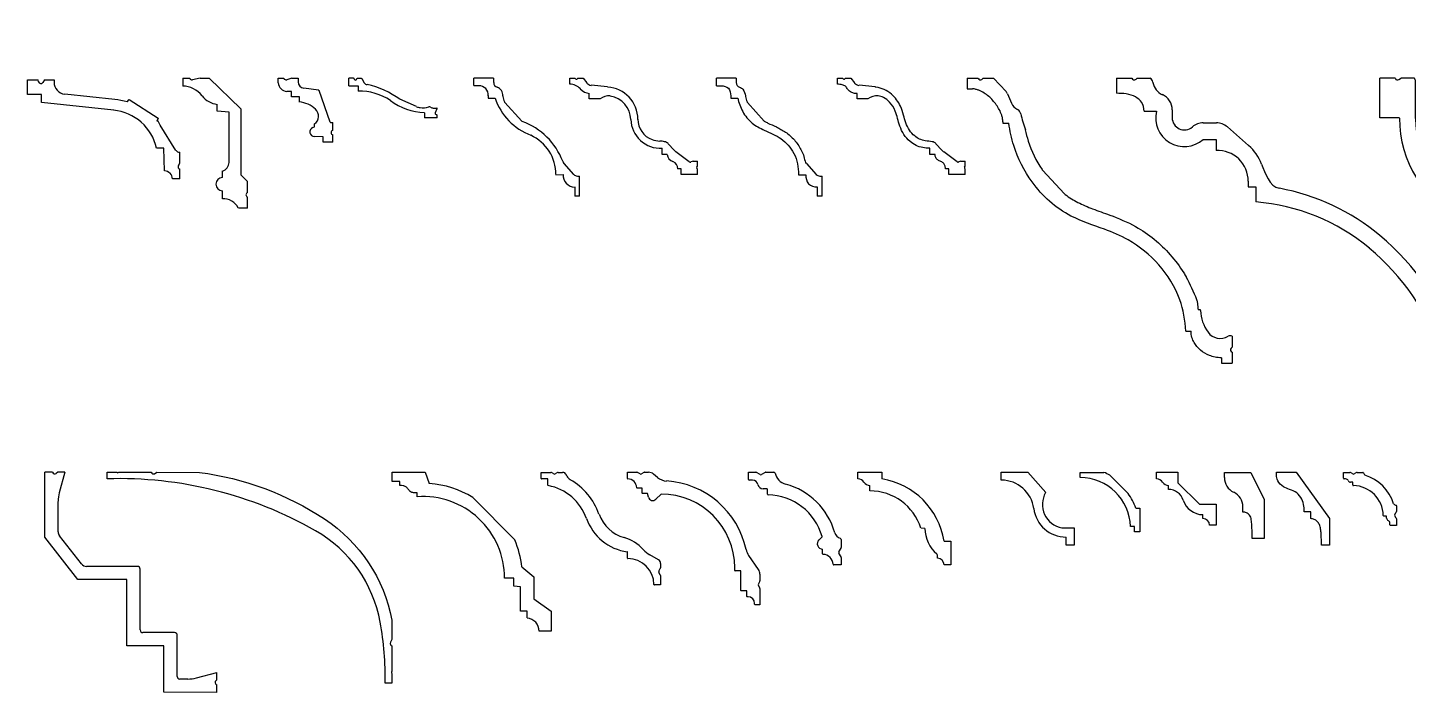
# Model space of a CAD drawing. Header units: millimetres. Extents: x 278 to 2271, y 377 to 1565.
# Drawn here: x 278 to 1320, y 1063 to 1565 of the extents above; entities that cross this region are included whole.
import ezdxf

# ---------------------------------------------------------------- set-up
doc = ezdxf.new("R2010")
doc.units = ezdxf.units.MM
doc.layers.add('cornice', color=7, linetype='Continuous', lineweight=20)

# ---------------------------------------------------------------- blocks, each defined once
blk = doc.blocks.new('C300')
at = {"layer": 'cornice', "color": 7, "linetype": 'Continuous', "lineweight": 30}
for p, q in [((244431.8, -20293.2), (244431.9, -20244.2)), ((244437.7, -20244.2), (244431.9, -20244.2)), ((244441.7, -20244.2), (244440.5, -20245.2)), ((244446.9, -20244.2), (244441.7, -20244.2)), ((244446.9, -20244.2), (244442.7, -20259.7)), ((244441.8, -20289.1), (244441.9, -20266.2)), ((244456.8, -20325.3), (244431.8, -20293.2)), ((244459.4, -20313.3), (244442.9, -20292.2)), ((244501.8, -20315.3), (244463.4, -20315.3)), ((244503.8, -20363.3), (244503.8, -20317.3)), ((244493.8, -20325.3), (244456.8, -20325.3)), ((244493.7, -20375.3), (244493.8, -20325.3)), ((244521.7, -20375.3), (244493.7, -20375.3)), ((244529.8, -20365.3), (244505.8, -20365.3)), ((244521.7, -20410.3), (244521.7, -20375.3)), ((244531.7, -20398.3), (244531.8, -20367.3)), ((244546.2, -20399.5), (244561.7, -20395.4)), ((244561.7, -20401), (244561.7, -20395.4)), ((244539.8, -20400.3), (244533.7, -20400.3)), ((244561.7, -20401), (244561.1, -20401.5)), ((244561.7, -20410.4), (244561.7, -20404.6)), ((244561.7, -20410.4), (244521.7, -20410.3))]:
    blk.add_line(p, q, dxfattribs=at)
for centre, radius, start, end in [((244439.4, -20243.7), 1.8, 196.062, 306.5), ((244466.9, -20266.2), 25, 164.9343, 179.9343), ((244446.8, -20289.1), 5, 179.9343, 218), ((244463.4, -20310.3), 5, 218, 269.9343), ((244501.8, -20317.3), 2, 359.9343, 89.9343), ((244505.8, -20363.3), 2, 179.9343, 269.9343), ((244529.8, -20367.3), 2, 359.9343, 89.9343), ((244533.7, -20398.3), 2, 179.9343, 269.9343), ((244539.8, -20375.3), 25, 269.9343, 284.9343), ((244562.2, -20402.9), 1.8, 129.5, 253.8067)]:
    blk.add_arc(centre, radius, start, end, dxfattribs=at)
blk = doc.blocks.new('C321')
at = {"layer": 'cornice', "color": 7, "linetype": 'Continuous', "lineweight": 30}
for p, q in [((244683.9, -20278), (244683.9, -20284)), ((244683.9, -20278), (244689.2, -20278)), ((244697.2, -20278), (244691.3, -20279.3)), ((244697.2, -20278), (244703.9, -20278)), ((244703.9, -20278), (244727.9, -20301)), ((244709.9, -20302.8), (244709.9, -20297.8)), ((244727.9, -20301), (244727.9, -20351)), ((244718.9, -20303.5), (244709.9, -20302.8)), ((244718.9, -20341.5), (244718.9, -20303.5)), ((244713.9, -20353), (244713.9, -20348)), ((244727.9, -20351), (244732.9, -20356)), ((244713.9, -20369), (244713.9, -20363)), ((244732.9, -20364.3), (244732.9, -20356)), ((244732.9, -20376), (244732.9, -20367.8)), ((244732.9, -20376), (244725.9, -20376))]:
    blk.add_line(p, q, dxfattribs=at)
for centre, radius, start, end in [((244690.9, -20277.5), 1.8, 196.1276, 282), ((244684, -20302.1), 18.1, 36.6687, 90.3098), ((244712.4, -20280), 17.9, 219.13, 262.0284), ((244712, -20341.4), 6.94, 286.2358, 358.6271), ((244713.9, -20358), 5, 90, 270), ((244733.4, -20366), 1.8, 106.1276, 253.8724), ((244714.7, -20381.4), 12.4, 25.7259, 93.7612)]:
    blk.add_arc(centre, radius, start, end, dxfattribs=at)
blk = doc.blocks.new('C322')
at = {"layer": 'cornice', "color": 7, "linetype": 'Continuous', "lineweight": 30}
for p, q in [((244773.5, -20297.6), (244773.5, -20294.1)), ((244773.5, -20294.1), (244777.7, -20294.1)), ((244783.9, -20294.1), (244780, -20295.4)), ((244783.9, -20294.1), (244788.5, -20294.1)), ((244788.5, -20294.1), (244788.5, -20296.7)), ((244803.9, -20303), (244792.8, -20301.7)), ((244783.5, -20304.1), (244780, -20304.1)), ((244783.5, -20308.1), (244783.5, -20304.1)), ((244789.5, -20308.1), (244783.5, -20308.1)), ((244789.5, -20312.1), (244789.5, -20308.1)), ((244812.7, -20327.2), (244804.3, -20303.4)), ((244799.7, -20331.3), (244801, -20330.9)), ((244801, -20330.9), (244801, -20328.6)), ((244813.2, -20327.6), (244814.7, -20327.6)), ((244814.7, -20333.4), (244814.5, -20333.5)), ((244814.7, -20333.4), (244814.7, -20327.6)), ((244807.4, -20338.3), (244800.9, -20338.1)), ((244807.4, -20342.3), (244807.4, -20338.3)), ((244814.7, -20342.3), (244807.4, -20342.3)), ((244814.7, -20342.3), (244814.7, -20336.8))]:
    blk.add_line(p, q, dxfattribs=at)
for centre, radius, start, end in [((244780.7, -20296.8), 7.3, 185.9711, 264.0289), ((244779.5, -20293.6), 1.8, 194.5366, 288), ((244793.5, -20296.7), 5, 180, 262.8435), ((244787.1, -20333.9), 22, 48.2714, 83.7799), ((244803.8, -20303.5), 0.5, 19.54, 82.8435), ((244797, -20322.8), 7.02, 304.0684, 48.222), ((244800.9, -20334.6), 3.5, 111.04, 268.5), ((244813.2, -20327.1), 0.5, 199.54, 269.54), ((244815.2, -20335.1), 1.8, 113, 253.8724)]:
    blk.add_arc(centre, radius, start, end, dxfattribs=at)
blk = doc.blocks.new('C331')
at = {"layer": 'cornice', "color": 7, "linetype": 'Continuous', "lineweight": 30}
for p, q in [((244840, -20298.2), (244840, -20292.4)), ((244843.6, -20292.4), (244840, -20292.4)), ((244840, -20298.2), (244847, -20298.2)), ((244844.1, -20292.8), (244844.2, -20293.2)), ((244845.9, -20293.3), (244846.1, -20292.7)), ((244849.3, -20292.5), (244846.6, -20292.5)), ((244847, -20298.2), (244847, -20302.2)), ((244849.8, -20292.7), (244851.5, -20295.8)), ((244891.1, -20313.8), (244878.6, -20308.2)), ((244897.2, -20318.4), (244897.2, -20322.4)), ((244906.6, -20322.4), (244897.2, -20322.4)), ((244901.7, -20314.2), (244902.7, -20314.7)), ((244903.7, -20314.9), (244906.5, -20314.9)), ((244906.5, -20315.5), (244905.2, -20318.6)), ((244905.8, -20319.8), (244906.2, -20319.9)), ((244906.6, -20315.1), (244906.6, -20315)), ((244906.6, -20322.4), (244906.6, -20320.4))]:
    blk.add_line(p, q, dxfattribs=at)
for centre, radius, start, end in [((244843.6, -20292.9), 0.5, 14.8006, 89.8006), ((244845, -20292.9), 0.9, 194.8006, 334.5), ((244846.6, -20293), 0.5, 89.8006, 154.5), ((244848.4, -20343.4), 41.2, 55.9516, 91.8853), ((244849.3, -20293), 0.5, 29.8006, 89.8006), ((244853.7, -20294.6), 2.5, 209.8006, 273.675), ((244838.4, -20364.5), 69.1, 54.4432, 77.0916), ((244899.2, -20271.7), 46.7, 233.4669, 267.5037), ((244894, -20307.5), 7, 245.7356, 268.8094), ((244896.1, -20299.3), 15.4, 261.491, 286.053), ((244900.7, -20316.5), 2.5, 66, 97.8934), ((244903.8, -20312.4), 2.5, 246, 269.8006), ((244906.1, -20318.9), 0.9, 157.5, 254.8006), ((244906.1, -20320.4), 0.5, 359.8006, 74.8006), ((244906.5, -20315), 0.125, 359.8006, 89.8006), ((244905.6, -20315.1), 1, 337.5, 359.8006)]:
    blk.add_arc(centre, radius, start, end, dxfattribs=at)
blk = doc.blocks.new('C333')
at = {"layer": 'cornice', "color": 7, "linetype": 'Continuous', "lineweight": 30}
for p, q in [((245008.9, -20267.9), (245008.9, -20262.3)), ((245023.9, -20262.3), (245008.9, -20262.3)), ((245008.9, -20267.9), (245012.7, -20267.9)), ((245023.9, -20262.3), (245023.9, -20265.5)), ((245019.8, -20275.4), (245019.8, -20277.3)), ((245019.8, -20277.3), (245025, -20277.3)), ((245045.1, -20294.6), (245032.4, -20280.5)), ((245076.9, -20326.7), (245084.3, -20334.9)), ((245070.8, -20335.1), (245076.4, -20335)), ((245087.1, -20336.2), (245088.8, -20336.2)), ((245088.8, -20351.2), (245088.8, -20336.2)), ((245085.1, -20344.4), (245085.1, -20351.2)), ((245088.8, -20351.2), (245085.1, -20351.2))]:
    blk.add_line(p, q, dxfattribs=at)
for centre, radius, start, end in [((245012.8, -20275), 7.03, 356.152, 90.9359), ((245027.7, -20265.5), 3.75, 180.0128, 252.1449), ((245024.1, -20275.4), 6.8, 357.7012, 68.8776), ((245068.1, -20262.9), 45.4, 198.4981, 249.2494), ((245034.6, -20275.3), 3.75, 185.3225, 193.7606), ((245043.4, -20274.5), 12.6, 187.6784, 206.0272), ((245033.5, -20279.5), 1.5, 200.1601, 222), ((245046.2, -20293.6), 1.5, 222, 242.9868), ((245028, -20343.3), 51.4, 20.8331, 70.0478), ((245038.5, -20334.7), 32.3, 359.3421, 65.3387), ((245079.7, -20324.2), 3.75, 192.4088, 222), ((245085.1, -20335.7), 8.71, 175.6122, 269.6415), ((245087.1, -20332.4), 3.75, 222, 270.0128)]:
    blk.add_arc(centre, radius, start, end, dxfattribs=at)
blk = doc.blocks.new('C334')
at = {"layer": 'cornice', "color": 7, "linetype": 'Continuous', "lineweight": 30}
for p, q in [((245094.4, -20266.3), (245094.4, -20261.8)), ((245094.4, -20261.8), (245098.5, -20261.8)), ((245100.3, -20261.8), (245100.1, -20262.2)), ((245100.3, -20261.8), (245104.4, -20261.8)), ((245104.4, -20261.8), (245107.3, -20265.4)), ((245122.8, -20268.4), (245110.6, -20267.1)), ((245109.1, -20277.4), (245109.1, -20273.4)), ((245117.4, -20277.4), (245109.1, -20277.4)), ((245173.2, -20316.2), (245168.6, -20311.2)), ((245164, -20319.4), (245164, -20314.7)), ((245168, -20319.4), (245164, -20319.4)), ((245184.6, -20325), (245174.5, -20317.3)), ((245178.5, -20330.2), (245175.8, -20330.2)), ((245178.5, -20334.5), (245178.5, -20330.2)), ((245185.9, -20325), (245185.8, -20325)), ((245187.5, -20324.5), (245190.8, -20324.5)), ((245190.3, -20329), (245190.8, -20328.2)), ((245190.8, -20328.2), (245190.8, -20324.5)), ((245190.8, -20334.5), (245190.8, -20330.3)), ((245190.8, -20334.5), (245178.5, -20334.5))]:
    blk.add_line(p, q, dxfattribs=at)
for centre, radius, start, end in [((245094.1, -20277.7), 11.4, 43.5179, 88.696), ((245099.4, -20261.6), 0.9, 196.045, 320), ((245110.8, -20261.8), 11.7, 223.6762, 261.7615), ((245111.1, -20262.2), 5, 219.9174, 263.9174), ((245121.2, -20293), 24.6, 0.3921, 86.108), ((245123.7, -20285.2), 10.1, 82.997, 129.0608), ((245121.8, -20293.6), 18.6, 1.8305, 80.3355), ((245162.9, -20292.2), 22.5, 181.8971, 272.8021), ((245162.3, -20292.7), 16.5, 180.3921, 249.3342), ((245162.4, -20292.5), 16.7, 249.3342, 269.7053), ((245162.2, -20323.2), 14, 74.6138, 89.7053), ((245164.9, -20314.6), 5, 42.9298, 78.7112), ((245173.9, -20319.1), 5.91, 183.4519, 253.0435), ((245180.5, -20309.4), 10, 222.9298, 232.9298), ((245170.5, -20329.8), 5.33, 355.3396, 70.8142), ((245185.2, -20324.2), 1, 232.9298, 302.9298), ((245187.5, -20327.5), 3, 89.9174, 122.9298), ((245191, -20329.5), 0.9, 146, 253.7897)]:
    blk.add_arc(centre, radius, start, end, dxfattribs=at)
blk = doc.blocks.new('С333')
at = {"layer": 'cornice', "color": 7, "linetype": 'Continuous', "lineweight": 30}
for p, q in [((245176.5, -20321.1), (245176.5, -20315.4)), ((245191.5, -20315.4), (245176.5, -20315.4)), ((245176.5, -20321.1), (245180.2, -20321.1)), ((245191.5, -20315.4), (245191.5, -20318.6)), ((245187.4, -20328.6), (245187.4, -20330.4)), ((245187.4, -20330.4), (245192.6, -20330.4)), ((245212.6, -20347.7), (245200, -20333.7)), ((245244.5, -20379.8), (245251.9, -20388.1)), ((245238.4, -20388.2), (245244, -20388.2)), ((245254.7, -20389.3), (245256.4, -20389.3)), ((245256.4, -20404.3), (245256.4, -20389.3)), ((245252.6, -20397.5), (245252.6, -20404.3)), ((245256.4, -20404.3), (245252.6, -20404.3))]:
    blk.add_line(p, q, dxfattribs=at)
for centre, radius, start, end in [((245195.2, -20318.6), 3.75, 180.0128, 252.1449), ((245202.2, -20328.4), 3.75, 185.3225, 193.7606), ((245201.1, -20332.7), 1.5, 200.1601, 222), ((245213.8, -20346.7), 1.5, 222, 242.9868), ((245247.2, -20377.3), 3.75, 192.4088, 222), ((245254.7, -20385.5), 3.75, 222, 270.0128)]:
    blk.add_arc(centre, radius, start, end, dxfattribs=at)
for points, start_tangent, end_tangent in [([(245180.2, -20321.1), (245185.6, -20323), (245187.4, -20328.6)], (1, 0.000223), (0.000223, -1)), ([(245194.1, -20322.2), (245196.5, -20323.7), (245198.4, -20328.8)], (0.951914, -0.306366), (0.092705, -0.995694)), ([(245192.6, -20330.4), (245196.4, -20340.5), (245203.5, -20349.2), (245212.7, -20354.6), (245225.3, -20361), (245235, -20372.1), (245238.4, -20388.2)], (0.23076, -0.973011), (-0.052164, -0.998639)), ([(245198.5, -20329.3), (245199.7, -20333.2)], (0.237865, -0.971298), (0.344645, -0.938733)), ([(245213.1, -20348.1), (245215.3, -20349.2), (245221.9, -20352.2), (245225.3, -20354), (245228.7, -20356.1), (245232.2, -20358.8), (245235.4, -20362), (245238.1, -20365.5), (245240.3, -20369.3), (245242.2, -20373.3), (245243.5, -20377.9), (245243.6, -20378.1)], (0.890902, -0.454196), (0.214885, -0.976639)), ([(245244, -20388.2), (245246.1, -20395.1), (245252.6, -20397.5)], (0.000223, -1), (1, 0.000223))]:
    blk.add_spline(points, degree=3, dxfattribs=dict(at, start_tangent=start_tangent, end_tangent=end_tangent))
blk = doc.blocks.new('С334')
at = {"layer": 'cornice', "color": 7, "linetype": 'Continuous', "lineweight": 30}
for p, q in [((245191, -20275), (245191, -20270.5)), ((245191, -20270.5), (245195.2, -20270.5)), ((245197, -20270.5), (245196.7, -20270.9)), ((245197, -20270.5), (245201, -20270.5)), ((245201, -20270.5), (245204, -20274.1)), ((245219.5, -20277.1), (245207.3, -20275.8)), ((245205.8, -20286.1), (245205.8, -20282.1)), ((245214, -20286.1), (245205.8, -20286.1)), ((245269.9, -20324.9), (245265.3, -20319.9)), ((245260.7, -20328.1), (245260.7, -20323.4)), ((245264.7, -20328.1), (245260.7, -20328.1)), ((245281.3, -20333.7), (245271.2, -20326)), ((245282.6, -20333.7), (245282.4, -20333.7)), ((245284.2, -20333.2), (245287.5, -20333.2)), ((245287.5, -20336.9), (245287.5, -20333.2)), ((245275.2, -20338.9), (245272.5, -20338.9)), ((245275.2, -20343.2), (245275.2, -20338.9)), ((245287.4, -20343.2), (245275.2, -20343.2)), ((245287, -20337.7), (245287.5, -20336.9)), ((245287.4, -20343.2), (245287.5, -20339))]:
    blk.add_line(p, q, dxfattribs=at)
for centre, radius, start, end in [((245196, -20270.3), 0.9, 196.045, 320), ((245207.8, -20270.9), 5, 219.9174, 263.9174), ((245261.6, -20323.3), 5, 42.9298, 78.7112), ((245277.2, -20318.1), 10, 222.9298, 232.9298), ((245281.9, -20332.9), 1, 232.9298, 302.9298), ((245284.2, -20336.2), 3, 89.9174, 122.9298), ((245287.7, -20338.2), 0.9, 146, 253.7897)]:
    blk.add_arc(centre, radius, start, end, dxfattribs=at)
for points, start_tangent, end_tangent in [([(245205.8, -20282.1), (245203.2, -20281.8), (245200.8, -20280.7), (245198.7, -20278.7), (245197, -20276.6), (245194.7, -20275.5), (245191, -20275)], (-0.999755, 0.022141), (-0.998176, 0.060374)), ([(245262.6, -20318.4), (245257.3, -20317.7), (245253, -20316.4), (245249.3, -20314.1), (245245.4, -20309.7), (245242.6, -20304.1), (245240.9, -20298.4), (245238.6, -20291.6), (245235.6, -20286.7), (245231.7, -20282.5), (245226.3, -20279.1), (245220.1, -20277.2), (245219.5, -20277.1)], (-0.98072, 0.195418), (-0.995217, 0.097685)), ([(245260.7, -20323.4), (245255.4, -20322.9), (245245.8, -20318.3), (245238.1, -20306.6), (245234.6, -20295.3), (245230.3, -20288.5), (245225.8, -20285.1), (245221.8, -20283.9), (245214, -20286.1)], (-0.999299, -0.037437), (-0.81164, -0.584158)), ([(245272.5, -20338.9), (245272.1, -20336.3), (245270.9, -20334.4), (245268.5, -20333.1), (245266.2, -20331.8), (245265.2, -20330.4), (245264.7, -20328.1)], (0.058196, 0.998305), (-0.008832, 0.999961))]:
    blk.add_spline(points, degree=3, dxfattribs=dict(at, start_tangent=start_tangent, end_tangent=end_tangent))
blk = doc.blocks.new('С335')
at = {"layer": 'cornice', "color": 7, "linetype": 'Continuous', "lineweight": 30}
for p, q in [((245297.2, -20264.1), (245297.2, -20272.1)), ((245297.2, -20264.1), (245305.4, -20264.1)), ((245308.4, -20265), (245309.3, -20264.1)), ((245309.3, -20264.1), (245317.2, -20264.1)), ((245326.6, -20274.2), (245317.2, -20264.1)), ((245297.2, -20272.1), (245301.2, -20272.1)), ((245327.7, -20276), (245330.6, -20282.9)), ((245324.2, -20297.1), (245324.2, -20298.1)), ((245324.2, -20298.1), (245328.7, -20298.1)), ((245370.8, -20351.4), (245354.2, -20333.6)), ((245472.9, -20438.9), (245471.7, -20439)), ((245462.2, -20455.1), (245466.2, -20455.1)), ((245497.2, -20467.1), (245496.4, -20467.8)), ((245497.2, -20458.9), (245497.2, -20467.1)), ((245489.2, -20475.1), (245489.2, -20479.1)), ((245489.2, -20479.1), (245497.2, -20479.1)), ((245497.2, -20470.9), (245497.2, -20479.1))]:
    blk.add_line(p, q, dxfattribs=at)
for centre, radius, start, end in [((245307.2, -20263.6), 1.8, 196.1276, 311.43), ((245322.2, -20278.3), 6, 22.93, 42.9448), ((245340.9, -20277.7), 11.5, 206.7691, 240.4248), ((245332.8, -20292), 5, 12.4375, 60.4248), ((245431, -20270.5), 95.5, 192.3657, 199.8685), ((245357.1, -20330.9), 4, 213.9891, 222.93), ((245373.7, -20348.7), 4, 222.93, 232.9449), ((245342.1, -20481.5), 138, 21.27, 29.2395), ((245461.3, -20435.1), 10, 6.7401, 21.27), ((245369.1, -20445.9), 102.9, 3.8949, 6.7186), ((245472.9, -20439.4), 0.5, 1.6712, 90.7), ((245502.4, -20438.6), 29, 181.6712, 216.3486), ((245488.3, -20449), 11.5, 216.3486, 300.4283), ((245495.7, -20461.5), 3, 60, 120.4283), ((245497.7, -20469.1), 1.8, 134.43, 253.8724)]:
    blk.add_arc(centre, radius, start, end, dxfattribs=at)
for points, start_tangent, end_tangent in [([(245324.2, -20297.1), (245323.9, -20294.4), (245323.3, -20292), (245321.5, -20287.8), (245319.2, -20284.1), (245316.5, -20280.8), (245313.5, -20277.8), (245310, -20275.3), (245306.1, -20273.2), (245303.8, -20272.5), (245301.2, -20272.1)], (0, 1), (-1, 0)), ([(245462.2, -20455.1), (245457.7, -20431.3), (245441.8, -20404.9), (245418.8, -20386.2), (245400.8, -20378.1), (245375.6, -20368.1), (245346.2, -20342.4), (245332.4, -20314.9), (245328.7, -20298.1)], (-0.056106, 0.998425), (-0.131882, 0.991265)), ([(245341.1, -20303), (245343.3, -20311.5), (245353.8, -20333.1)], (0.201138, -0.979563), (0.559035, -0.829144)), ([(245371.3, -20351.9), (245380.8, -20357.8), (245391.9, -20362.7), (245404.8, -20367.4), (245424.4, -20376.1), (245438.5, -20385.7), (245450.4, -20397.3), (245460.7, -20411), (245462.5, -20414.1)], (0.798056, -0.602583), (0.488462, -0.872585)), ([(245489.2, -20475.1), (245484.3, -20474.6), (245480.2, -20473.4), (245473.4, -20469.4), (245468.5, -20463.6), (245466.9, -20459.8), (245466.2, -20455.1)], (-1, 0), (0, 1))]:
    blk.add_spline(points, degree=3, dxfattribs=dict(at, start_tangent=start_tangent, end_tangent=end_tangent))
blk = doc.blocks.new('С336')
at = {"layer": 'cornice', "color": 7, "linetype": 'Continuous', "lineweight": 30}
for p, q in [((245077.4, -20068.2), (245084.6, -20061.3)), ((245092.7, -20057.8), (245114, -20056.8)), ((245018.2, -20078.5), (245025.1, -20071.8)), ((245028.7, -20072.4), (245028.9, -20072.6)), ((245086.1, -20077.2), (245093.1, -20070.4)), ((245093.1, -20070.4), (245098.9, -20076.4)), ((245328.8, -20070), (245329.1, -20082.6)), ((245341.3, -20068.6), (245341.3, -20069.3)), ((245351.5, -20075.4), (245360.9, -20070.7)), ((245371, -20077.6), (245364, -20070.4)), ((245006.9, -20089.4), (245015.3, -20081.3)), ((245018.1, -20079.7), (245018.2, -20078.5)), ((245053.7, -20077.3), (245057.9, -20081.6)), ((245132.5, -20076.4), (245135.5, -20079.4)), ((245135.5, -20079.4), (245139.6, -20075.5)), ((245139.6, -20075.5), (245147.4, -20083.6)), ((245371, -20077.6), (245371, -20079)), ((245381.9, -20089), (245373.8, -20080.6)), ((245006.9, -20089.4), (245014.8, -20097.6)), ((245039.2, -20092.9), (245045.9, -20086.4)), ((245352.7, -20089.9), (245355.2, -20092.4)), ((245373.2, -20097.4), (245381.9, -20089))]:
    blk.add_line(p, q, dxfattribs=at)
for centre, radius, start, end in [((245244.4, -20201.8), 165.4, 94.1396, 123.5126), ((245246.4, -20229.3), 192.9, 62.8054, 94.1396), ((245244.4, -20201.8), 152.9, 94.1396, 129.358), ((245246.4, -20229.3), 180.4, 63.1893, 94.1396), ((245093.3, -20070.3), 12.5, 92.75, 133.95), ((245115.7, -20092.5), 35.8, 65.2249, 92.75), ((245328.8, -20068.8), 12.5, 0.97, 62.8054), ((245026.3, -20075.8), 4.16, 53.95, 105.5692), ((245036.3, -20062.5), 12.5, 233.95, 289.7115), ((245086.1, -20077.2), 12.5, 133.95, 174.7723), ((245115.7, -20092.5), 23.3, 43.95, 136.3162), ((245326.8, -20070), 2, 0.97, 63.1893), ((245348.3, -20069.2), 7, 180.97, 296.95), ((245362.7, -20074.4), 4.16, 72.3308, 116.95), ((245016.2, -20079.7), 1.9, 239.1924, 359.062), ((245044.7, -20086), 12.5, 43.95, 109.7115), ((245064.5, -20075.3), 21.7, 211.0545, 354.7723), ((245064.5, -20075.3), 9.2, 223.95, 354.7723), ((245343.1, -20082.4), 14, 180.97, 229.0476), ((245372.9, -20078.9), 1.9, 181.062, 298.7073), ((245342, -20083.6), 12.4, 229.0476, 329.3861)]:
    blk.add_arc(centre, radius, start, end, dxfattribs=at)
for points, start_tangent, end_tangent in [([(245130.7, -20060), (245153, -20063.9)], (0.90797, -0.419034), (0.834013, 0.551744)), ([(245039.2, -20092.9), (245033.2, -20089.3), (245027.1, -20089.6), (245014.8, -20097.6)], (-0.69403, 0.719946), (-0.719946, -0.69403)), ([(245373.2, -20097.4), (245364.2, -20090.8), (245359.7, -20090.1), (245355.2, -20092.4)], (-0.69403, 0.719946), (-0.719946, -0.69403))]:
    blk.add_spline(points, degree=3, dxfattribs=dict(at, start_tangent=start_tangent, end_tangent=end_tangent))
blk = doc.blocks.new('С337')
at = {"layer": 'cornice', "color": 7, "linetype": 'Continuous', "lineweight": 30}
for p, q in [((245881.9, -20202), (245881.9, -20172)), ((245893.7, -20172), (245881.9, -20172)), ((245893.8, -20172.3), (245893.7, -20172)), ((245898.3, -20172), (245896.3, -20173.1)), ((245908.1, -20172), (245898.3, -20172)), ((245908.9, -20202.5), (245908.9, -20174.5)), ((245896.9, -20202), (245881.9, -20202)), ((245991.9, -20370), (245991.9, -20355)), ((246045.5, -20386.6), (246039.9, -20385.1)), ((246046.9, -20397.6), (246046.9, -20387.4)), ((246046.3, -20398.1), (246046.9, -20397.6)), ((246046.9, -20401.3), (246046.7, -20401.1)), ((246046.9, -20422), (246046.9, -20401.3)), ((246046.9, -20422), (246036.9, -20422))]:
    blk.add_line(p, q, dxfattribs=at)
for centre, radius, start, end in [((245895.4, -20171.5), 1.8, 205, 298.4248), ((245904.9, -20174.5), 4, 0, 38.6822), ((245981.9, -20202.5), 85, 179.7048, 243.8215), ((245981.9, -20202.5), 73, 180, 243.8215), ((245906.9, -20355), 97, 10.9762, 63.8215), ((245906.9, -20355), 85, 0, 63.8215), ((246058.8, -20325.6), 57.7, 190.9762, 232.1839), ((245982.9, -20423.3), 54, 1.3234, 80.4214), ((245982.9, -20423.3), 66, 39.5908, 52.1839), ((246043.1, -20373.6), 12, 219.5908, 255), ((246044.4, -20390.5), 4, 51.3178, 75), ((246047.4, -20399.5), 1.8, 128.4248, 245)]:
    blk.add_arc(centre, radius, start, end, dxfattribs=at)
blk = doc.blocks.new('C990')
at = {"color": 0}
blk.add_lwpolyline([(244947.8, -19900.1), (244942.8, -19900.1, 0.048286), (244939, -19854, 0.221856), (244890.2, -19785, 0.138029), (244732.8, -19745.8), (244732.8, -19740.8), (244740.1, -19740.8, 0.534522), (244741.6, -19740.8), (244766.1, -19740.8, 0.487043), (244768.7, -19741.9), (244770.5, -19740.8), (244802.6, -19740.9, -0.113538), (244897, -19776.1, -0.203211), (244947.8, -19852.4), (244947.8, -19867.2), (244946.7, -19869.2, 0.479038), (244947.8, -19871.8), (244947.8, -19891.1), (244947.5, -19891.7, 0.387691), (244947.8, -19892.8), (244947.8, -19900.1)], format="xyb", dxfattribs=at)
blk = doc.blocks.new('CB503')
at = {"layer": 'cornice', "color": 7, "linetype": 'Continuous', "lineweight": 30}
for p, q in [((244977.7, -19749.5), (244977.7, -19744.8)), ((244977.7, -19744.8), (244984.8, -19744.8)), ((244982.6, -19749.8), (244978, -19749.8)), ((244982.7, -19754.5), (244982.7, -19749.9)), ((244987.2, -19746), (244985.3, -19744.9)), ((244990, -19744.9), (244988.2, -19746)), ((244990.5, -19744.8), (244993.8, -19744.8)), ((244997, -19747.7), (244996.5, -19746.5)), ((245042.7, -19809.5), (245042.7, -19804.9)), ((245066.2, -19810.9), (245059.6, -19807.1)), ((245066.5, -19819.3), (245067.5, -19817.4)), ((245067.5, -19822.1), (245066.5, -19820.3)), ((245067.7, -19813.5), (245067.7, -19816.9)), ((245067.7, -19822.6), (245067.7, -19829.8)), ((245067.7, -19829.8), (245063, -19829.8))]:
    blk.add_line(p, q, dxfattribs=at)
for centre, radius, start, end in [((244978, -19749.5), 0.3, 180, 270), ((244982.6, -19749.9), 0.1, 0, 90), ((244984.8, -19745.8), 1, 60, 90), ((244987.7, -19745.1), 1, 240, 300), ((244990.5, -19745.8), 1, 90, 120), ((244993.8, -19747.8), 3, 25, 90), ((245002.5, -19745.1), 6, 205, 240.5629), ((244983, -19754.5), 0.3, 180, 259.3967), ((244975.9, -19792.2), 38, 19.2574, 79.3967), ((244975.9, -19792.2), 48, 19.2574, 60.5629), ((245047.7, -19767.1), 38, 199.2574, 262.3074), ((245047.7, -19767.1), 28, 199.2574, 254.5446), ((245032.2, -19823), 30, 41.6451, 74.5446), ((245042.6, -19804.9), 0.1, 0, 82.3074), ((245043, -19809.5), 0.3, 180, 269.1532), ((245042.7, -19829.8), 20, 0.8468, 89.1532), ((245069.6, -19789.8), 20, 221.6451, 240), ((245064.7, -19813.5), 3, 0, 60), ((245067.3, -19819.8), 1, 150, 210), ((245066.7, -19816.9), 1, 330, 0), ((245066.7, -19822.6), 1, 0, 30), ((245063, -19829.5), 0.3, 180.8468, 270)]:
    blk.add_arc(centre, radius, start, end, dxfattribs=at)
blk = doc.blocks.new('CB510')
at = {"layer": 'cornice', "color": 7, "linetype": 'Continuous', "lineweight": 30}
for p, q in [((245054.6, -19749.2), (245054.6, -19744.7)), ((245054.6, -19744.7), (245059.3, -19744.7)), ((245056.2, -19749.7), (245055.1, -19749.7)), ((245061.7, -19745.9), (245059.8, -19744.8)), ((245064.5, -19744.8), (245062.7, -19745.9)), ((245065, -19744.7), (245069.2, -19744.7)), ((245061.6, -19752.2), (245059.9, -19752.2)), ((245061.6, -19754.2), (245061.6, -19752.2)), ((245094.6, -19770), (245094.6, -19774.2)), ((245087.1, -19777.7), (245085.1, -19777.7)), ((245087.1, -19779.3), (245087.1, -19777.7)), ((245093.4, -19776.6), (245094.4, -19774.7)), ((245094.4, -19779.4), (245093.4, -19777.6)), ((245094.6, -19779.9), (245094.6, -19784.7)), ((245089.6, -19784.2), (245089.6, -19783)), ((245094.6, -19784.7), (245090.1, -19784.7))]:
    blk.add_line(p, q, dxfattribs=at)
for centre, radius, start, end in [((245055.1, -19749.2), 0.5, 180, 270), ((245056.2, -19751.7), 2, 22.0243, 90), ((245059.3, -19745.7), 1, 60, 90), ((245062.2, -19745), 1, 240, 300), ((245065, -19745.7), 1, 90, 120), ((245069.2, -19745.2), 0.5, 15.0803, 90), ((245073.8, -19743.9), 4.17, 195.0803, 224.2), ((245061.6, -19777.7), 32.1, 16.6246, 73.3754), ((245059.9, -19750.2), 2, 202.0243, 270), ((245062.1, -19754.2), 0.5, 180, 268.7808), ((245061.6, -19777.7), 23, 1.2192, 88.7808), ((245095.3, -19765.5), 4.17, 225.8, 254.9197), ((245094.1, -19770), 0.5, 0, 74.9197), ((245085.1, -19777.2), 0.5, 181.2192, 270), ((245089.1, -19779.3), 2, 180, 247.9757), ((245087.6, -19783), 2, 0, 67.9757), ((245094.2, -19777.1), 1, 150, 210), ((245093.6, -19774.2), 1, 330, 0), ((245093.6, -19779.9), 1, 0, 30), ((245090.1, -19784.2), 0.5, 180, 270)]:
    blk.add_arc(centre, radius, start, end, dxfattribs=at)
blk = doc.blocks.new('CB511')
at = {"layer": 'cornice', "color": 7, "linetype": 'Continuous', "lineweight": 30}
for p, q in [((245118, -19750.4), (245118, -19744.9)), ((245118, -19744.9), (245123.7, -19744.9)), ((245127, -19746.6), (245124.2, -19745)), ((245130.7, -19745), (245128, -19746.6)), ((245131.2, -19744.9), (245137.2, -19744.9)), ((245121.2, -19750.9), (245118.5, -19750.9)), ((245131.8, -19757.4), (245129.1, -19757.4)), ((245132.3, -19761.4), (245132.3, -19757.9)), ((245171.3, -19796), (245173.4, -19793.9)), ((245188, -19795.7), (245188, -19801.7)), ((245174, -19806.4), (245174, -19802.9)), ((245186.3, -19804.9), (245187.9, -19802.2)), ((245187.9, -19808.7), (245186.3, -19805.9)), ((245188, -19809.2), (245188, -19814.9)), ((245188, -19814.9), (245182.5, -19814.9))]:
    blk.add_line(p, q, dxfattribs=at)
for centre, radius, start, end in [((245123.7, -19745.9), 1, 60, 90), ((245127.5, -19745.8), 1, 240, 300), ((245131.2, -19745.9), 1, 90, 120), ((245137.2, -19745.9), 1, 13.9792, 90), ((245149, -19743), 11.2, 193.9792, 254.8412), ((245118.5, -19750.4), 0.5, 180, 270), ((245121.2, -19754.9), 4, 10.8069, 90), ((245129.1, -19753.4), 4, 190.8069, 270), ((245131.8, -19757.9), 0.5, 0, 90), ((245132.3, -19804.8), 52.8, 15.6349, 74.8412), ((245132.8, -19761.4), 0.5, 180, 269.3391), ((245132.3, -19804.8), 42.8, 15.3249, 89.3391), ((245189.1, -19788.9), 6.15, 195.6349, 253.1864), ((245174, -19798.9), 4, 133.5, 270), ((245173.1, -19793.6), 0.5, 313.5, 15.3249), ((245187, -19795.7), 1, 0, 73.1864), ((245187, -19801.7), 1, 330, 0), ((245174.5, -19806.4), 0.5, 180, 266.6277), ((245174, -19814.9), 8, 3.3723, 86.6277), ((245187.2, -19805.4), 1, 150, 210), ((245187, -19809.2), 1, 0, 30), ((245182.5, -19814.4), 0.5, 183.3723, 270)]:
    blk.add_arc(centre, radius, start, end, dxfattribs=at)
blk = doc.blocks.new('CB512')
at = {"layer": 'cornice', "color": 7, "linetype": 'Continuous', "lineweight": 30}
for p, q in [((245201.9, -19749.6), (245201.9, -19744.9)), ((245201.9, -19744.9), (245209.1, -19744.9)), ((245211.4, -19746.1), (245209.6, -19745)), ((245214.3, -19745), (245212.4, -19746.1)), ((245214.8, -19744.9), (245217.8, -19744.9)), ((245224.5, -19748.8), (245221.6, -19746.3)), ((245212.8, -19756.9), (245209.2, -19756.9)), ((245212.9, -19760.6), (245212.9, -19757)), ((245216.9, -19760.9), (245213.2, -19760.9)), ((245217.7, -19763.8), (245217, -19761)), ((245227.3, -19761.4), (245223.4, -19765.3)), ((245300.9, -19818.4), (245293.4, -19807.7)), ((245282.9, -19819.1), (245282.9, -19817)), ((245287.3, -19819.4), (245283.2, -19819.4)), ((245287.4, -19834.1), (245287.4, -19819.5)), ((245301.9, -19821.8), (245301.9, -19827)), ((245300.7, -19829.4), (245301.8, -19827.5)), ((245301.8, -19832.3), (245300.7, -19830.4)), ((245301.9, -19832.8), (245301.9, -19844.9)), ((245291.8, -19834.4), (245287.7, -19834.4)), ((245291.9, -19838.6), (245291.9, -19834.5)), ((245292.9, -19838.9), (245292.2, -19838.9)), ((245297.9, -19844.6), (245297.9, -19843.9)), ((245301.9, -19844.9), (245298.2, -19844.9))]:
    blk.add_line(p, q, dxfattribs=at)
for centre, radius, start, end in [((245202.2, -19749.6), 0.3, 180, 267.6447), ((245201.9, -19756.9), 7, 2.3553, 87.6447), ((245209.1, -19745.9), 1, 60, 90), ((245211.9, -19745.3), 1, 240, 300), ((245214.8, -19745.9), 1, 90, 120), ((245217.8, -19750.9), 6, 50, 90), ((245232.2, -19739.6), 12, 230, 266.3808), ((245209.2, -19756.6), 0.3, 182.3553, 270), ((245212.8, -19757), 0.1, 0, 90), ((245227.3, -19817), 65.6, 12.0268, 86.3808), ((245213.2, -19760.6), 0.3, 180, 270), ((245216.9, -19761), 0.1, 15, 90), ((245221, -19762.9), 3.4, 195, 315), ((245227.3, -19817), 55.6, 0, 89.9942), ((245227.3, -19761.5), 0.1, 89.9942, 135), ((245303.2, -19800.8), 12, 192.0268, 215), ((245283.2, -19819.1), 0.3, 180, 270), ((245287.3, -19819.5), 0.1, 0, 90), ((245295.9, -19821.8), 6, 0, 35), ((245301.6, -19829.9), 1, 150, 210), ((245300.9, -19827), 1, 330, 0), ((245300.9, -19832.8), 1, 0, 30), ((245287.7, -19834.1), 0.3, 180, 270), ((245291.8, -19834.5), 0.1, 0, 90), ((245292.2, -19838.6), 0.3, 180, 270), ((245292.9, -19843.9), 5, 0, 90), ((245298.2, -19844.6), 0.3, 180, 270)]:
    blk.add_arc(centre, radius, start, end, dxfattribs=at)
blk = doc.blocks.new('CX100')
at = {"layer": 'cornice', "color": 7, "linetype": 'Continuous', "lineweight": 30}
for p, q in [((245321.1, -19753), (245321.1, -19748)), ((245321.1, -19748), (245339.1, -19748)), ((245339.1, -19748), (245339.1, -19753)), ((245330.1, -19762), (245330.1, -19758)), ((245371.6, -19790.4), (245368.7, -19790.2)), ((245386.1, -19800), (245391.1, -19800)), ((245391.1, -19800), (245391.1, -19818)), ((245381.1, -19813), (245381.1, -19810.5)), ((245391.1, -19818), (245386.1, -19818))]:
    blk.add_line(p, q, dxfattribs=at)
for centre, radius, start, end in [((245321.1, -19758.3), 5.3, 31.8908, 90), ((245330.1, -19752.7), 5.3, 211.8908, 270), ((245330.1, -19809), 56.7, 9.1302, 80.8698), ((245330.1, -19802.5), 40.4, 17.633, 90), ((245396.6, -19790.4), 25, 179.9425, 230.6656), ((245380.1, -19810.5), 1, 0, 50.6656), ((245381.1, -19818), 5, 0, 90)]:
    blk.add_arc(centre, radius, start, end, dxfattribs=at)
blk = doc.blocks.new('CX106')
at = {"layer": 'cornice', "color": 7, "linetype": 'Continuous', "lineweight": 30}
for p, q in [((245348.8, -19747.1), (245348.8, -19740.1)), ((245348.8, -19740.1), (245373.8, -19740.1)), ((245354.8, -19747.1), (245348.8, -19747.1)), ((245354.8, -19750.1), (245354.8, -19747.1)), ((245373.8, -19740.1), (245376.9, -19748.7)), ((245367.8, -19758.7), (245367.8, -19755.7)), ((245409.9, -19759.2), (245441.5, -19791.2)), ((245446.8, -19811.5), (245455.8, -19819.1)), ((245440.8, -19820.1), (245433.8, -19820.1)), ((245440.8, -19826.1), (245440.8, -19820.1)), ((245455.8, -19819.1), (245455.8, -19835.6)), ((245445.8, -19826.6), (245440.8, -19826.1)), ((245445.8, -19845.1), (245445.8, -19826.6)), ((245455.8, -19835.6), (245468.8, -19845.1)), ((245450.8, -19845.1), (245445.8, -19845.1)), ((245450.8, -19850.1), (245450.8, -19845.1)), ((245468.8, -19845.1), (245468.8, -19860.1)), ((245468.8, -19860.1), (245459.8, -19860.1))]:
    blk.add_line(p, q, dxfattribs=at)
for centre, radius, start, end in [((245372.2, -19820.1), 71.6, 58.3005, 86.2455), ((245372.2, -19820.1), 61.6, 0, 94.1357), ((245372.2, -19820.1), 75.1, 6.5568, 22.6533), ((245449.8, -19860.1), 10, 359.7129, 84.2616)]:
    blk.add_arc(centre, radius, start, end, dxfattribs=at)
at = {"layer": 'cornice', "color": 7, "linetype": 'Continuous', "lineweight": 30, "start_tangent": (-0.992063, 0.12574), "end_tangent": (-0.999528, -0.030729)}
blk.add_spline([(245367.8, -19755.7), (245365.1, -19755.6), (245362.6, -19754.7), (245361, -19752.9), (245359.1, -19751.1), (245357.1, -19750.3), (245354.8, -19750.1)], degree=3, dxfattribs=at)
blk = doc.blocks.new('CX108')
at = {"layer": 'cornice', "color": 7, "linetype": 'Continuous', "lineweight": 30}
for p, q in [((245455.8, -19749.4), (245455.8, -19743.4)), ((245455.8, -19743.4), (245475.8, -19743.4)), ((245475.8, -19743.4), (245489.3, -19758.7)), ((245501.6, -19785.4), (245510.8, -19785.4)), ((245510.8, -19785.4), (245510.8, -19798.4)), ((245504.8, -19798.4), (245504.8, -19792.4)), ((245510.8, -19798.4), (245504.8, -19798.4))]:
    blk.add_line(p, q, dxfattribs=at)
for centre, radius, start, end in [((245455.8, -19774.1), 24.7, 7.4628, 90), ((245504.8, -19767.7), 18, 149.8998, 259.6888), ((245504.8, -19767.7), 24.7, 187.4628, 270)]:
    blk.add_arc(centre, radius, start, end, dxfattribs=at)
blk = doc.blocks.new('CX109')
at = {"layer": 'cornice', "color": 7, "linetype": 'Continuous', "lineweight": 30}
for p, q in [((245605, -19780.5), (245605, -19776.5)), ((245605, -19776.5), (245623, -19776.5)), ((245627.4, -19778.6), (245641.2, -19792.5)), ((245647, -19803.5), (245650, -19803.5)), ((245650, -19803.5), (245650, -19821.5)), ((245646, -19817.5), (245643, -19817.5)), ((245646, -19821.5), (245646, -19817.5)), ((245650, -19821.5), (245646, -19821.5))]:
    blk.add_line(p, q, dxfattribs=at)
for radius, start, end in [(38, 1.5278, 90), (45.7, 60.6457, 66.8081), (44.6, 19.6702, 35.6764)]:
    blk.add_arc((245605, -19818.5), radius, start, end, dxfattribs=at)
blk = doc.blocks.new('CX110')
at = {"layer": 'cornice', "color": 7, "linetype": 'Continuous', "lineweight": 30}
for p, q in [((245567.8, -19745.8), (245567.8, -19740.8)), ((245567.8, -19740.8), (245583.8, -19740.8)), ((245583.8, -19740.8), (245583.8, -19748.8)), ((245583.8, -19748.8), (245600.3, -19764.8)), ((245576.8, -19753.8), (245576.8, -19750.8)), ((245600.3, -19764.8), (245612.8, -19764.8)), ((245612.8, -19764.8), (245612.8, -19780.8)), ((245602.8, -19775.8), (245602.8, -19772.8)), ((245612.8, -19780.8), (245607.8, -19780.8))]:
    blk.add_line(p, q, dxfattribs=at)
for centre, radius, start, end in [((245567.8, -19751.1), 5.3, 31.8908, 90), ((245576.8, -19745.5), 5.3, 211.8908, 270), ((245576.8, -19765.5), 11.7, 17.6836, 90), ((245602.8, -19757.2), 15.6, 197.6836, 270), ((245602.8, -19780.8), 5, 0, 90)]:
    blk.add_arc(centre, radius, start, end, dxfattribs=at)
blk = doc.blocks.new('CX111')
at = {"layer": 'cornice', "color": 7, "linetype": 'Continuous', "lineweight": 30}
for p, q in [((245631.2, -19752.9), (245631.2, -19748.9)), ((245631.2, -19748.9), (245651.2, -19748.9)), ((245651.2, -19748.9), (245661.2, -19769.4)), ((245661.2, -19769.4), (245661.2, -19798.9)), ((245645.2, -19778.9), (245645.2, -19774.9)), ((245661.2, -19798.9), (245652.2, -19798.9))]:
    blk.add_line(p, q, dxfattribs=at)
for centre, start, end in [((245643.3, -19752.9), 180, 244.9424), ((245633.1, -19774.9), 0, 64.9424)]:
    blk.add_arc(centre, 12.1, start, end, dxfattribs=at)
at = {"layer": 'cornice', "color": 7, "linetype": 'Continuous', "lineweight": 30, "start_tangent": (-0.013707, 0.999906), "end_tangent": (-0.999721, -0.023636)}
blk.add_spline([(245652.2, -19798.9), (245652.1, -19793.6), (245651.9, -19788.8), (245651.5, -19784.7), (245650.2, -19781.2), (245647.8, -19779.4), (245645.2, -19778.9)], degree=3, dxfattribs=at)
blk = doc.blocks.new('CX112')
at = {"layer": 'cornice', "color": 7, "linetype": 'Continuous', "lineweight": 30}
for p, q in [((245684.2, -19742.8), (245684.2, -19740.8)), ((245684.2, -19740.8), (245699.2, -19740.8)), ((245699.2, -19740.8), (245724.2, -19775.8)), ((245710.2, -19770.8), (245705.2, -19770.8)), ((245710.2, -19775.8), (245710.2, -19770.8)), ((245724.2, -19775.8), (245724.2, -19795.8)), ((245724.2, -19795.8), (245718.2, -19795.8))]:
    blk.add_line(p, q, dxfattribs=at)
for points, start_tangent, end_tangent in [([(245705.2, -19770.8), (245705, -19766.5), (245703.4, -19761.1), (245699.6, -19756.4), (245694.2, -19753.8), (245689.5, -19751.8), (245685.3, -19747.2), (245684.2, -19742.8)], (0.0205, 0.99979), (0.002268, 0.999997)), ([(245718.2, -19795.8), (245718.2, -19792.9), (245718, -19787.3), (245717.6, -19783.7), (245716.7, -19780.3), (245715.1, -19777.9), (245712.8, -19776.4), (245710.2, -19775.8)], (0.00259, 0.999997), (-0.98843, 0.151678))]:
    blk.add_spline(points, degree=3, dxfattribs=dict(at, start_tangent=start_tangent, end_tangent=end_tangent))
blk = doc.blocks.new('с220')
at = {"layer": 'cornice', "color": 7, "linetype": 'Continuous', "lineweight": 30}
for p, q in [((202768.2, -22955.1), (202768.2, -22944.1)), ((202768.2, -22944.1), (202776.1, -22944.1)), ((202776.5, -22945.6), (202776.1, -22944.1)), ((202781.1, -22944.1), (202779.7, -22946.1)), ((202781.1, -22944.1), (202788.2, -22944.1)), ((202788.2, -22944.1), (202788.2, -22946)), ((202778.7, -22955.1), (202768.2, -22955.1)), ((202778.7, -22961.1), (202778.7, -22955.1)), ((202834, -22959), (202796.3, -22955)), ((202843.3, -22960.6), (202844.9, -22958.9)), ((202844.9, -22958.9), (202866.8, -22973)), ((202833.2, -22966.9), (202778.7, -22961.1)), ((202866.8, -22973), (202865.9, -22975.2)), ((202880.2, -22997.4), (202868.2, -22978.4)), ((202871.1, -22995.6), (202865.6, -22995.8)), ((202871.6, -23012.8), (202871.1, -22995.6)), ((202882.8, -22998.8), (202883.1, -22998.8)), ((202883.1, -23007.1), (202883.1, -22998.8)), ((202882.1, -23008.9), (202883.1, -23007.1)), ((202883.1, -23018.8), (202883.1, -23011.5)), ((202883.1, -23018.8), (202877.6, -23018.8))]:
    blk.add_line(p, q, dxfattribs=at)
for centre, radius, start, end in [((202778.2, -22945.1), 1.8, 194.9067, 326), ((202797.2, -22946), 9, 179.9067, 263.9067), ((202882.8, -22995.8), 3, 212.4001, 269.9067), ((202883.6, -23009.8), 1.8, 149, 253.779)]:
    blk.add_arc(centre, radius, start, end, dxfattribs=at)
at = {"layer": 'cornice', "lineweight": 30}
for centre, radius, start, end in [((202828.9, -23014.8), 56, 75.0968, 84.7851), ((202829.4, -23003.9), 37.1, 12.6069, 84.1703), ((202871.2, -23019.2), 6.42, 3.5714, 86.2419)]:
    blk.add_arc(centre, radius, start, end, dxfattribs=at)
at = {"layer": 'cornice', "color": 7, "linetype": 'Continuous', "lineweight": 30, "start_tangent": (-0.535828, 0.844327), "end_tangent": (-0.613759, 0.789493)}
blk.add_spline([(202868.2, -22978.4), (202866, -22975.2), (202865.9, -22975.2)], degree=3, dxfattribs=at)

msp = doc.modelspace()

# ---------------------------------------------------------------- block references
at = {"color": 0, "rotation": 316.0500000000079}
msp.add_blockref('С336', (-161349, 186032.3), dxfattribs=at)
at = {"color": 0}
for name, p in [('с220', (-202490.1, 24469.7)), ('C321', (-244288.7, 21804.8)), ('C322', (-244306.2, 21820.9)), ('C331', (-244319.4, 21819.2)), ('C333', (-244394, 21789.1)), ('C334', (-244407, 21788.6)), ('С333', (-244378.5, 21842.2)), ('С334', (-244301.6, 21797.3)), ('С335', (-244309.9, 21790.9)), ('С337', (-244583.2, 21698.8)), ('C300', (-244140.7, 21473.6)), ('C990', (-244394.7, 20970.2)), ('CX106', (-244795.6, 20969.5)), ('CB503', (-244311.8, 20974.1)), ('CB512', (-244471, 20974.3)), ('CB511', (-244295.8, 20974.3)), ('CX100', (-244416.2, 20977.4)), ('CX108', (-244442.7, 20972.8)), ('CX109', (-244532.4, 21005.8)), ('CX110', (-244437.5, 20970.2)), ('CX111', (-244449.7, 20978.2)), ('CX112', (-244463.5, 20970.2)), ('CB510', (-243783.2, 20974))]:
    msp.add_blockref(name, p, dxfattribs=at)

doc.saveas('drawing.dxf')
